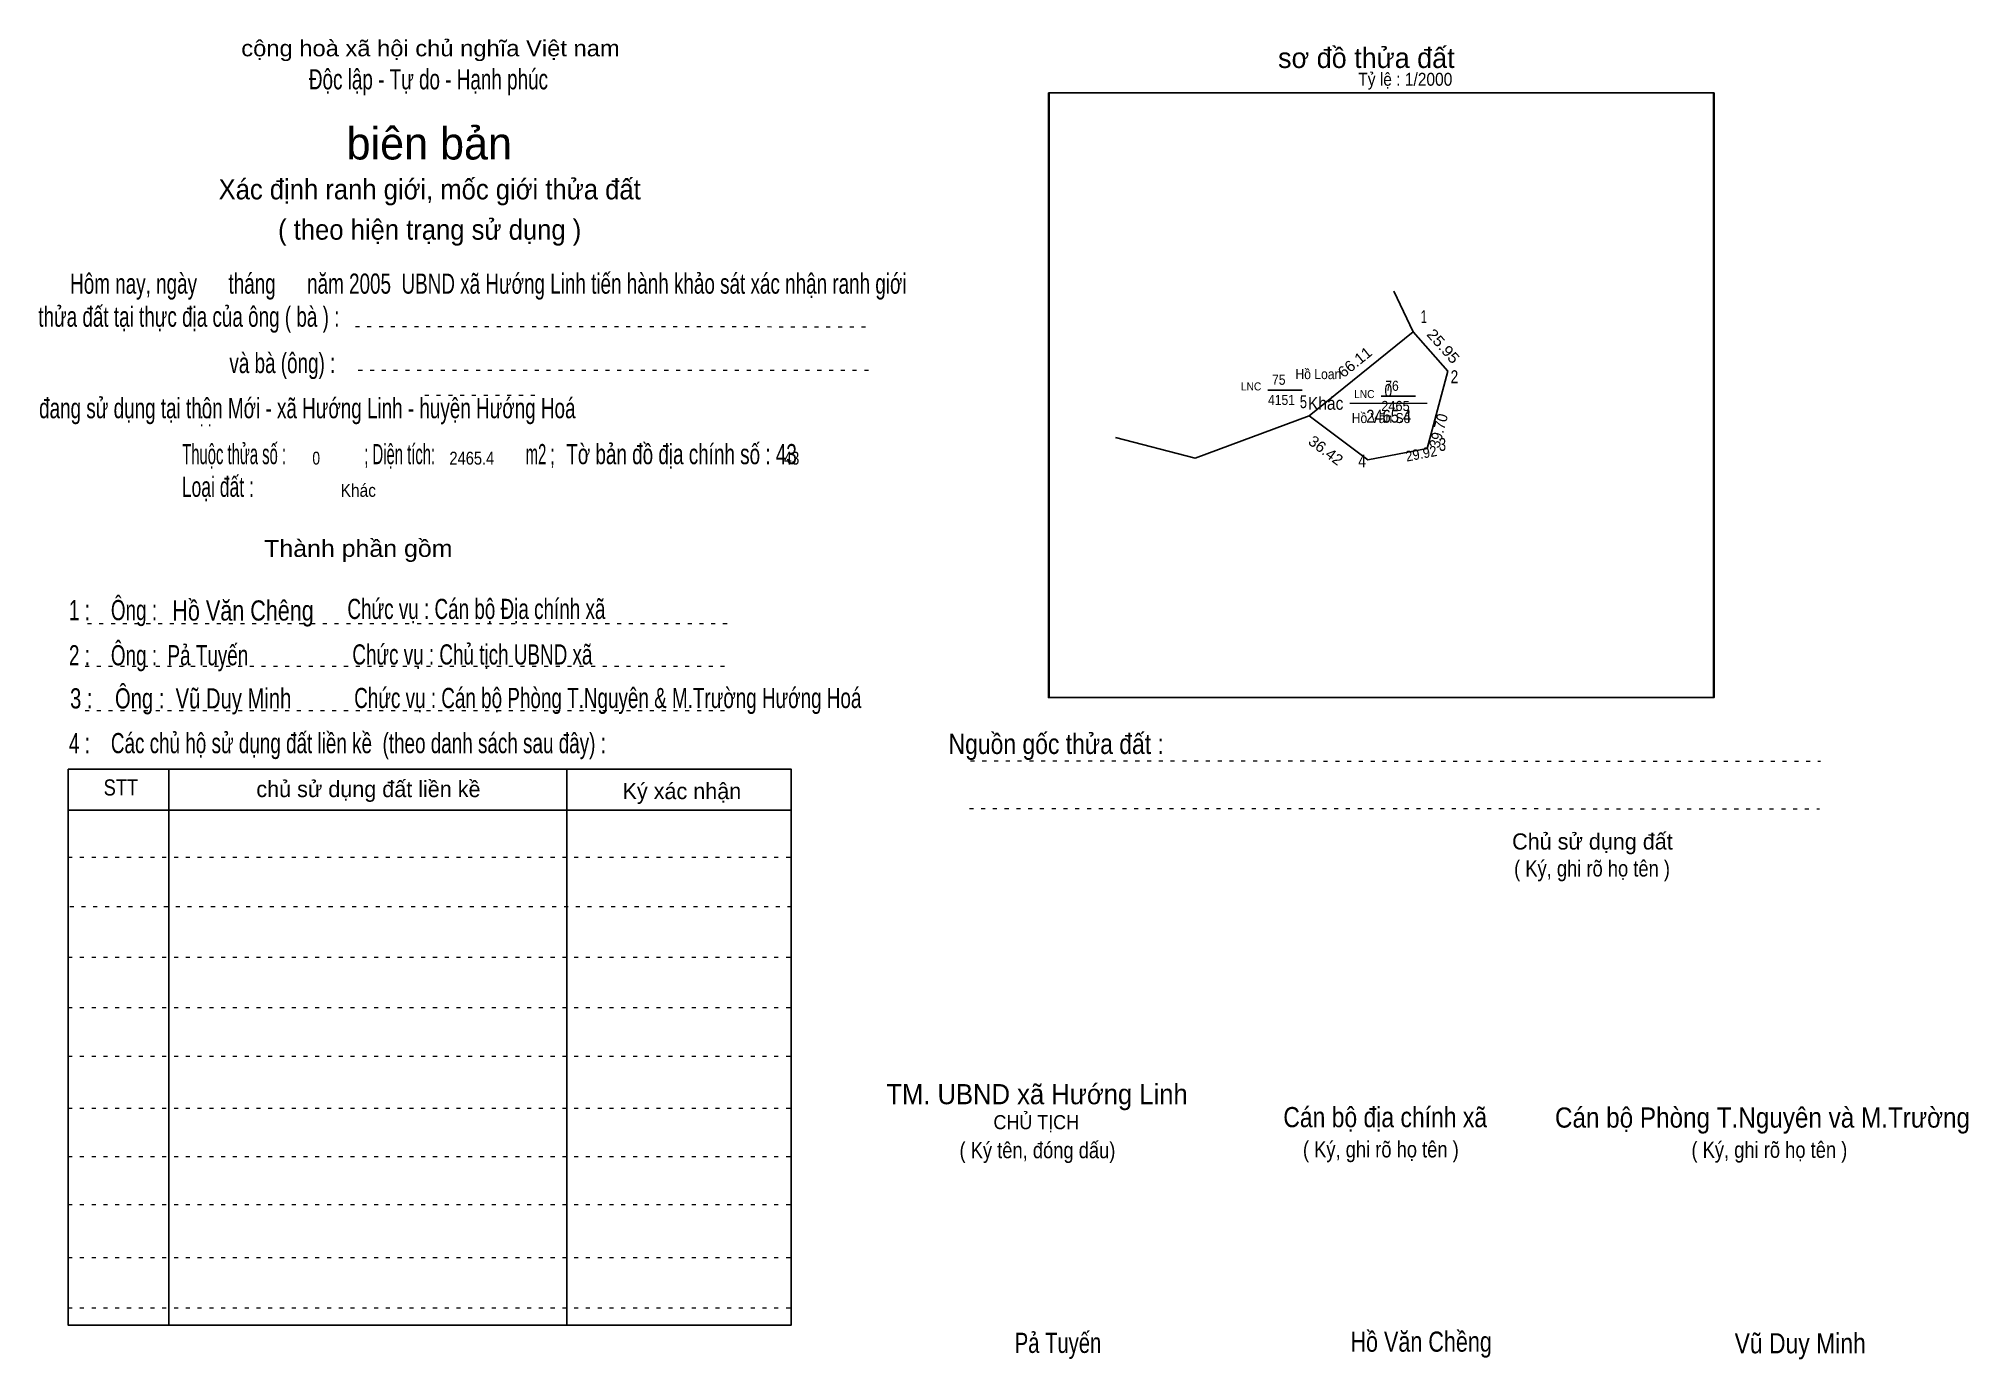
# Model space of a CAD drawing. Header units: centimetres. Extents: x -1.5 to 46.4, y -3.9 to 28.9.
import ezdxf
from ezdxf.enums import TextEntityAlignment as Align

# ---------------------------------------------------------------- set-up
doc = ezdxf.new("R2010")
doc.units = ezdxf.units.CM
doc.header["$LTSCALE"] = 0.16
doc.linetypes.add('DOTTED', pattern=[1.5, 0.3, -1.2])
for name, color, linetype, lineweight in [('15', 7, 'Continuous', 25), ('2', 7, 'Continuous', 25), ('22', 7, 'Continuous', 25), ('33', 7, 'Continuous', 13), ('5', 7, 'DOTTED', 13)]:
    doc.layers.add(name, color=color, linetype=linetype, lineweight=lineweight)
for name, color, linetype in [('16', 7, 'Continuous'), ('32', 7, 'Continuous'), ('34', 7, 'Continuous'), ('51', 7, 'Continuous')]:
    doc.layers.add(name, color=color, linetype=linetype)

msp = doc.modelspace()

# ---------------------------------------------------------------- linework, layer by layer
at = {"layer": '15'}
for p, q in [((29.01, 20.15), (29.86, 20.15)), ((31.82, 20), (32.67, 20))]:
    msp.add_line(p, q, dxfattribs=at)
at = {"layer": '2'}
msp.add_lwpolyline([(23.56, 27.52), (40.06, 27.52), (40.06, 12.52), (23.56, 12.52)], close=True, dxfattribs=at)
at = {"layer": '22'}
for p in [(32.13, 22.6), (30.03, 19.51)]:
    msp.add_line(p, (32.61, 21.59), dxfattribs=at)
msp.add_lwpolyline([(30.03, 19.51), (32.61, 21.59), (33.47, 20.62), (32.96, 18.7), (31.49, 18.42)], close=True, dxfattribs=at)
for points in [[(32.61, 21.59), (33.47, 20.62), (32.96, 18.7), (31.49, 18.42), (30.03, 19.51)], [(30.03, 19.51), (27.2, 18.46), (25.23, 18.97)]]:
    msp.add_lwpolyline(points, dxfattribs=at)
at = {"layer": '33'}
msp.add_line((31.04, 19.82), (32.96, 19.82), dxfattribs=at)
at = {"layer": '5'}
for p, q in [((6.37, 21.73), (19.21, 21.72)), ((6.44, 20.64), (19.25, 20.64)), ((8.09, 20.02), (10.86, 20.02)), ((-0.28, 14.36), (15.72, 14.36)), ((-0.34, 13.3), (15.66, 13.3)), ((-0.34, 12.2), (15.66, 12.2)), ((21.63, 10.95), (42.72, 10.94)), ((21.6, 9.77), (42.69, 9.76)), ((-0.76, 8.56), (17.18, 8.56)), ((-0.72, 7.34), (17.22, 7.34)), ((-0.76, 6.08), (17.18, 6.08)), ((-0.76, 4.83), (17.18, 4.83)), ((-0.76, 3.62), (17.18, 3.62)), ((-0.76, 2.33), (17.18, 2.33)), ((-0.76, 1.13), (17.18, 1.13)), ((-0.76, -0.06), (17.18, -0.06)), ((-0.76, -1.37), (17.18, -1.37)), ((-0.76, -2.62), (17.18, -2.62))]:
    msp.add_line(p, q, dxfattribs=at)
at = {"layer": '5', "linetype": 'Continuous', "lineweight": 25}
for p, q in [((1.74, 10.74), (1.74, -3.05)), ((11.61, 10.74), (11.61, -3.05)), ((-0.76, 9.73), (17.18, 9.73))]:
    msp.add_line(p, q, dxfattribs=at)
for points in [[(23.58, 27.52), (40.08, 27.52), (40.08, 12.52), (23.58, 12.52)], [(-0.76, 10.74), (17.18, 10.74), (17.18, -3.05), (-0.76, -3.05)]]:
    msp.add_lwpolyline(points, close=True, dxfattribs=at)

# ---------------------------------------------------------------- texts
at = {"layer": '15'}
for s, width, p in [('75', 0.9, (29.11, 20.28)), ('76', 0.9, (31.92, 20.13)), ('4151', 0.9, (29.01, 19.78)), ('2465', 0.95, (31.82, 19.63))]:
    msp.add_text(s, height=0.25, dxfattribs=dict(at, width=width)).set_placement(p)
at = {"layer": '16', "width": 0.9}
for s, p in [('Hồ Loan', (30.26, 20.42)), ('Hồ Văn Số', (31.815, 19.33))]:
    msp.add_text(s, height=0.25, dxfattribs=at).set_placement(p, align=Align.CENTER)
at = {"layer": '22', "width": 0.95}
for p in [(28.59, 20.14), (31.4, 19.95)]:
    msp.add_text('LNC', height=0.2, dxfattribs=at).set_placement(p, align=Align.CENTER)
at = {"layer": '32'}
for s, width, p in [('1', 0.65, (32.8, 21.81)), ('2', 0.8, (33.54, 20.32)), ('5', 0.75, (29.8, 19.7)), ('3', 0.75, (33.25, 18.64)), ('4', 0.8, (31.25, 18.23))]:
    msp.add_text(s, height=0.32, dxfattribs=dict(at, width=width)).set_placement(p)
at = {"layer": '33'}
for s, width, p in [('0', 0.8, (31.995, 19.98)), ('2465.4', 0.85, (32.005, 19.34))]:
    msp.add_text(s, height=0.32, dxfattribs=dict(at, width=width)).set_placement(p, align=Align.CENTER)
at = {"layer": '33', "width": 0.9}
msp.add_text('Khác', height=0.32, dxfattribs=at).set_placement((30.88, 19.66), align=Align.RIGHT)
at = {"layer": '34'}
for s, width, p in [(': : ', 0.85, (2.5, 19.25)), ('0', 0.8, (5.3, 18.3)), ('2465.4', 0.85, (8.7, 18.3)), ('43', 0.8, (17, 18.3)), ('Khác', 0.9, (6, 17.5))]:
    msp.add_text(s, height=0.32, dxfattribs=dict(at, width=width)).set_placement(p)
at = {"layer": '5'}
for s, height, width, p in [('cộng hoà xã hội chủ nghĩa Việt nam', 0.4, 1.1, (8.23, 28.43)), ('Độc lập - Tự do - Hạnh phúc', 0.5, 0.7, (8.18, 27.61)), ('Xác định ranh giới, mốc giới thửa đất', 0.5, 0.95, (8.21, 24.88)), ('( theo hiện trạng sử dụng )', 0.5, 0.95, (8.21, 23.88)), ('Thành phần gồm', 0.42, 1.1, (6.44, 16.01)), ('Hồ Văn Chêng', 0.5, 0.8, (3.58, 14.43)), ('Chức vụ : Cán bộ Địa chính xã', 0.5, 0.7, (9.37, 14.47)), ('Chức vụ : Chủ tịch UBND xã', 0.5, 0.7, (9.27, 13.34)), ('Chức vụ : Cán bộ Phòng T.Nguyên & M.Trường Hướng Hoá', 0.5, 0.7, (12.63, 12.26)), ('    Nguồn gốc thửa đất :', 0.5, 0.85, (23.44, 11.12)), ('( Ký, ghi rõ họ tên )', 0.4, 0.85, (37.05, 8.08)), ('CHỦ TỊCH', 0.35, 0.95, (23.26, 1.81)), ('( Ký tên, đóng dấu)', 0.4, 0.85, (23.29, 1.09)), ('( Ký, ghi rõ họ tên )', 0.4, 0.85, (31.81, 1.11)), ('( Ký, ghi rõ họ tên )', 0.4, 0.85, (41.45, 1.1)), ('Pả Tuyến', 0.5, 0.75, (23.8, -3.74)), ('Hồ Văn Chềng', 0.5, 0.8, (32.81, -3.71)), ('Vũ Duy Minh', 0.5, 0.85, (42.215, -3.75))]:
    msp.add_text(s, height=height, dxfattribs=dict(at, width=width)).set_placement(p, align=Align.CENTER)
msp.add_text('sơ đồ thửa đất', height=0.5, dxfattribs=at).set_placement((29.26, 28.14))
for s, height, p in [('biên bản', 0.8, (8.2, 25.87)), ('      chủ sử dụng đất liền kề', 0.4, (6.245, 10.05)), ('   Ký xác nhận', 0.4, (14.245, 10)), ('Chủ sử dụng đất', 0.4, (37.06, 8.75))]:
    msp.add_text(s, height=height, dxfattribs=at).set_placement(p, align=Align.CENTER)
for s, height, width, p in [('   Hôm nay, ngày      tháng      năm 2005  UBND xã Hướng Linh tiến hành khảo sát xác nhận ranh giới ', 0.5, 0.7, (-1.1, 22.54)), ('thửa đất tại thực địa của ông ( bà ) :                                       ', 0.5, 0.7, (-1.5, 21.72)), ('                                     và bà (ông) :', 0.5, 0.7, (-1.57, 20.57)), (' đang sử dụng tại thôn Mới - xã Hướng Linh - huyện Hướng Hoá', 0.5, 0.7, (-1.61, 19.45)), ('Thuộc thửa số :                   ; Diện tích:                      m2 ;                                            ', 0.5, 0.55, (2.07, 18.31)), ('Tờ bản đồ địa chính số : 43', 0.5, 0.7, (11.6, 18.31)), ('Loại đất :  ', 0.5, 0.65, (2.06, 17.5)), ('    1 :    Ông :                                                        ', 0.5, 0.7, (-1.26, 14.44)), ('    2 :    Ông :  Pả Tuyến', 0.5, 0.7, (-1.26, 13.32)), ('    3 :    Ông :  Vũ Duy Minh', 0.5, 0.75, (-1.27, 12.25)), ('    4 :    Các chủ hộ sử dụng đất liền kề  (theo danh sách sau đây) :', 0.5, 0.7, (-1.26, 11.14)), ('STT', 0.4, 0.85, (0.12, 10.09)), ('TM. UBND xã Hướng Linh', 0.5, 0.95, (19.54, 2.43)), ('Cán bộ địa chính xã  ', 0.5, 0.85, (29.39, 1.86)), ('Cán bộ Phòng T.Nguyên và M.Trường', 0.5, 0.9, (36.13, 1.85))]:
    msp.add_text(s, height=height, dxfattribs=dict(at, width=width)).set_placement(p)
at = {"layer": '51', "width": 0.9}
msp.add_text('Tỷ lệ : 1/2000', height=0.32, dxfattribs=at).set_placement((31.25, 27.7))
at = {"layer": '51'}
for s, height, rotation, width, p in [('25.95', 0.27, 311.516, 1.1, (33.2568, 21.1495)), ('66.11', 0.27, 38.916, 1.05, (31.2502, 20.737)), ('39.70', 0.27, 75.218, 0.95, (33.3697, 19.1056)), ('36.42', 0.27, 323.08, 1.05, (30.3639, 18.544)), ('29.92', 0.26, 10.769, 0.9, (32.8357, 18.4453))]:
    msp.add_text(s, height=height, rotation=rotation, dxfattribs=dict(at, width=width)).set_placement(p, align=Align.CENTER)

doc.saveas('drawing.dxf')
